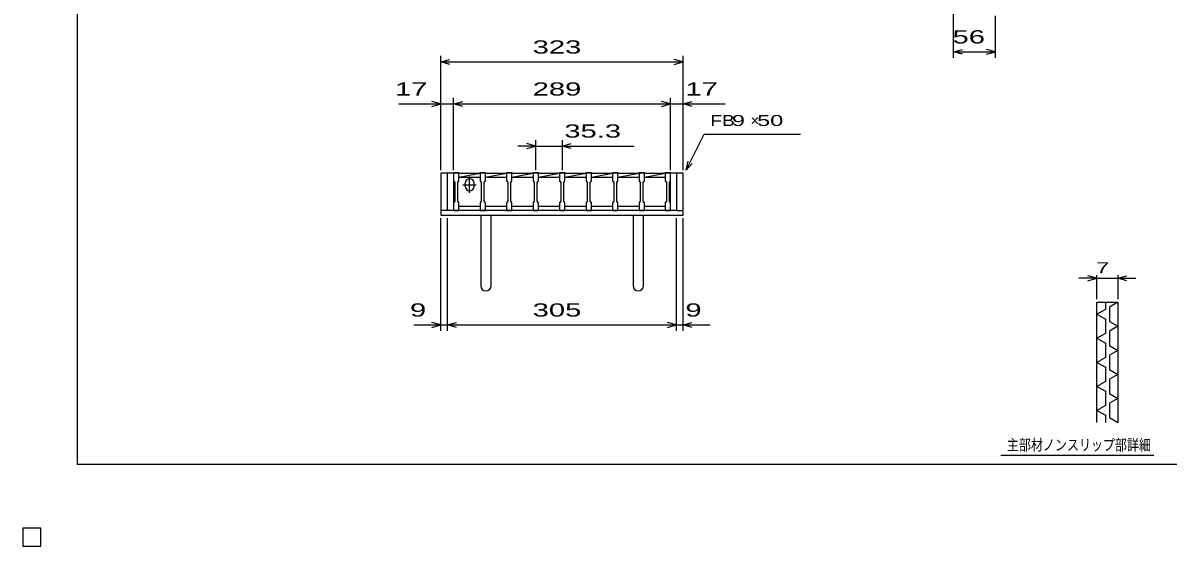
# Model space of a CAD drawing. Units: millimetres, scale not verified. Extents: x -1456 to 1385, y -1026 to 843.
# Drawn here: x -1456 to 70, y -1026 to -329 of the extents above; entities that cross this region are included whole.
import ezdxf
from ezdxf.enums import TextEntityAlignment as Align

# ---------------------------------------------------------------- set-up
doc = ezdxf.new("R2010")
doc.units = ezdxf.units.MM
doc.header["$LTSCALE"] = 8
for name, color, linetype, lineweight in [('0_2', 150, 'Continuous', 25), ('16', 3, 'Continuous', 25), ('19', 6, 'Continuous', 25), ('22', 4, 'Continuous', 25), ('24', 2, 'Continuous', 25), ('32', 4, 'Continuous', 25)]:
    doc.layers.add(name, color=color, linetype=linetype, lineweight=lineweight)
doc.styles.add('ベクトル', font='')
doc.styles.get('ベクトル').set_extended_font_data('ベクトル')

msp = doc.modelspace()

# ---------------------------------------------------------------- linework, layer by layer
at = {"layer": '0_2'}
for p, q in [((-1383.2, -917.2), (-1383.2, 842.8)), ((1384.8, -917.2), (-1383.2, -917.2)), ((-1432, -1002), (-1456, -1002)), ((-1456, -1002), (-1456, -1026)), ((-1432, -1002), (-1456, -1002)), ((-1456, -1002), (-1456, -1026)), ((-1432, -1002), (-1456, -1002)), ((-1456, -1002), (-1456, -1026)), ((-1432, -1002), (-1456, -1002)), ((-1456, -1002), (-1456, -1026)), ((-1432, -1002), (-1456, -1002)), ((-1456, -1002), (-1456, -1026)), ((-1432, -1026), (-1432, -1002)), ((-1432, -1026), (-1432, -1002)), ((-1432, -1026), (-1432, -1002)), ((-1432, -1026), (-1432, -1002)), ((-1432, -1026), (-1432, -1002)), ((-1456, -1026), (-1432, -1026)), ((-1456, -1026), (-1432, -1026)), ((-1456, -1026), (-1432, -1026)), ((-1456, -1026), (-1432, -1026)), ((-1456, -1026), (-1432, -1026))]:
    msp.add_line(p, q, dxfattribs=at)
at = {"layer": '16'}
for p, q in [((-882, -529), (-882, -528.3)), ((-882, -528.3), (-875, -528.3)), ((-875, -529), (-882, -529)), ((-882, -529), (-882, -539.5)), ((-882, -529), (-882, -573)), ((-875, -528.3), (-875, -529)), ((-875, -529), (-846.7, -529)), ((-875, -539.5), (-875, -529)), ((-875, -534.5), (-846.7, -529)), ((-860.85, -555.5), (-860.85, -533.5)), ((-846.7, -529), (-846.7, -528.3)), ((-846.7, -528.3), (-839.7, -528.3)), ((-839.7, -529), (-846.7, -529)), ((-846.7, -529), (-846.7, -539.5)), ((-839.7, -528.3), (-839.7, -529)), ((-839.7, -529), (-811.4, -529)), ((-839.7, -539.5), (-839.7, -529)), ((-839.7, -534.5), (-811.4, -529)), ((-811.4, -529), (-811.4, -528.3)), ((-811.4, -528.3), (-804.4, -528.3)), ((-804.4, -529), (-811.4, -529)), ((-811.4, -529), (-811.4, -539.5)), ((-804.4, -528.3), (-804.4, -529)), ((-804.4, -529), (-776.1, -529)), ((-804.4, -539.5), (-804.4, -529)), ((-804.4, -534.5), (-776.1, -529)), ((-776.1, -529), (-776.1, -528.3)), ((-776.1, -528.3), (-769.1, -528.3)), ((-769.1, -529), (-776.1, -529)), ((-776.1, -529), (-776.1, -539.5)), ((-769.1, -528.3), (-769.1, -529)), ((-769.1, -529), (-740.8, -529)), ((-769.1, -539.5), (-769.1, -529)), ((-769.1, -534.5), (-740.8, -529)), ((-740.8, -529), (-740.8, -528.3)), ((-740.8, -528.3), (-733.8, -528.3)), ((-733.8, -529), (-740.8, -529)), ((-740.8, -529), (-740.8, -539.5)), ((-733.8, -528.3), (-733.8, -529)), ((-733.8, -529), (-705.5, -529)), ((-733.8, -539.5), (-733.8, -529)), ((-733.8, -534.5), (-705.5, -529)), ((-705.5, -529), (-705.5, -528.3)), ((-705.5, -528.3), (-698.5, -528.3)), ((-698.5, -529), (-705.5, -529)), ((-705.5, -529), (-705.5, -539.5)), ((-698.5, -528.3), (-698.5, -529)), ((-698.5, -529), (-670.2, -529)), ((-698.5, -539.5), (-698.5, -529)), ((-698.5, -534.5), (-670.2, -529)), ((-670.2, -529), (-670.2, -528.3)), ((-670.2, -528.3), (-663.2, -528.3)), ((-663.2, -529), (-670.2, -529)), ((-670.2, -529), (-670.2, -539.5)), ((-663.2, -528.3), (-663.2, -529)), ((-663.2, -529), (-634.9, -529)), ((-663.2, -539.5), (-663.2, -529)), ((-663.2, -534.5), (-634.9, -529)), ((-634.9, -529), (-634.9, -528.3)), ((-634.9, -528.3), (-627.9, -528.3)), ((-627.9, -529), (-634.9, -529)), ((-634.9, -529), (-634.9, -539.5)), ((-627.9, -528.3), (-627.9, -529)), ((-627.9, -529), (-600, -529)), ((-627.9, -539.5), (-627.9, -529)), ((-627.9, -534.5), (-600, -529.078)), ((-600, -529), (-600, -528.3)), ((-600, -528.3), (-593, -528.3)), ((-593, -529), (-600, -529)), ((-600, -529), (-600, -539.5)), ((-593, -528.3), (-593, -529)), ((-593, -539.5), (-593, -529)), ((-593, -573), (-593, -529)), ((-882, -539.5), (-880.5, -541.5)), ((-880.5, -541.5), (-880.5, -566.5)), ((-876.5, -541.5), (-875, -539.5)), ((-876.5, -566.5), (-876.5, -541.5)), ((-875, -534.5), (-846.7, -534.5)), ((-869.85, -544.5), (-851.85, -544.5)), ((-866.85, -546.5), (-866.85, -542.5)), ((-854.85, -546.5), (-854.85, -542.5)), ((-846.7, -539.5), (-845.2, -541.5)), ((-845.2, -541.5), (-845.2, -566.5)), ((-841.2, -541.5), (-839.7, -539.5)), ((-841.2, -566.5), (-841.2, -541.5)), ((-839.7, -534.5), (-811.4, -534.5)), ((-811.4, -539.5), (-809.9, -541.5)), ((-809.9, -541.5), (-809.9, -566.5)), ((-805.9, -541.5), (-804.4, -539.5)), ((-805.9, -566.5), (-805.9, -541.5)), ((-804.4, -534.5), (-776.1, -534.5)), ((-776.1, -539.5), (-774.6, -541.5)), ((-774.6, -541.5), (-774.6, -566.5)), ((-770.6, -541.5), (-769.1, -539.5)), ((-770.6, -566.5), (-770.6, -541.5)), ((-769.1, -534.5), (-740.8, -534.5)), ((-740.8, -539.5), (-739.3, -541.5)), ((-739.3, -541.5), (-739.3, -566.5)), ((-735.3, -541.5), (-733.8, -539.5)), ((-735.3, -566.5), (-735.3, -541.5)), ((-733.8, -534.5), (-705.5, -534.5)), ((-705.5, -539.5), (-704, -541.5)), ((-704, -541.5), (-704, -566.5)), ((-700, -541.5), (-698.5, -539.5)), ((-700, -566.5), (-700, -541.5)), ((-698.5, -534.5), (-670.2, -534.5)), ((-670.2, -539.5), (-668.7, -541.5)), ((-668.7, -541.5), (-668.7, -566.5)), ((-664.7, -541.5), (-663.2, -539.5)), ((-664.7, -566.5), (-664.7, -541.5)), ((-663.2, -534.5), (-634.9, -534.5)), ((-634.9, -539.5), (-633.4, -541.5)), ((-633.4, -541.5), (-633.4, -566.5)), ((-629.4, -541.5), (-627.9, -539.5)), ((-629.4, -566.5), (-629.4, -541.5)), ((-627.9, -534.5), (-600, -534.5)), ((-600, -539.5), (-598.5, -541.5)), ((-598.5, -541.5), (-598.5, -566.5)), ((-594.5, -541.5), (-593, -539.5)), ((-594.5, -566.5), (-594.5, -541.5)), ((-880.5, -566.5), (-882, -568.5)), ((-882, -568.5), (-882, -579)), ((-882, -579), (-875, -579)), ((-875, -568.5), (-876.5, -566.5)), ((-875, -579), (-875, -568.5)), ((-875, -573), (-846.7, -573)), ((-845.2, -566.5), (-846.7, -568.5)), ((-846.7, -568.5), (-846.7, -579)), ((-846.7, -579), (-839.7, -579)), ((-839.7, -568.5), (-841.2, -566.5)), ((-839.7, -579), (-839.7, -568.5)), ((-839.7, -573), (-811.4, -573)), ((-809.9, -566.5), (-811.4, -568.5)), ((-811.4, -568.5), (-811.4, -579)), ((-811.4, -579), (-804.4, -579)), ((-804.4, -568.5), (-805.9, -566.5)), ((-804.4, -579), (-804.4, -568.5)), ((-804.4, -573), (-776.1, -573)), ((-774.6, -566.5), (-776.1, -568.5)), ((-776.1, -568.5), (-776.1, -579)), ((-776.1, -579), (-769.1, -579)), ((-769.1, -568.5), (-770.6, -566.5)), ((-769.1, -579), (-769.1, -568.5)), ((-769.1, -573), (-740.8, -573)), ((-739.3, -566.5), (-740.8, -568.5)), ((-740.8, -568.5), (-740.8, -579)), ((-740.8, -579), (-733.8, -579)), ((-733.8, -568.5), (-735.3, -566.5)), ((-733.8, -579), (-733.8, -568.5)), ((-733.8, -573), (-705.5, -573)), ((-704, -566.5), (-705.5, -568.5)), ((-705.5, -568.5), (-705.5, -579)), ((-705.5, -579), (-698.5, -579)), ((-698.5, -568.5), (-700, -566.5)), ((-698.5, -579), (-698.5, -568.5)), ((-698.5, -573), (-670.2, -573)), ((-668.7, -566.5), (-670.2, -568.5)), ((-670.2, -568.5), (-670.2, -579)), ((-670.2, -579), (-663.2, -579)), ((-663.2, -568.5), (-664.7, -566.5)), ((-663.2, -579), (-663.2, -568.5)), ((-663.2, -573), (-634.9, -573)), ((-633.4, -566.5), (-634.9, -568.5)), ((-634.9, -568.5), (-634.9, -579)), ((-634.9, -579), (-627.9, -579)), ((-627.9, -568.5), (-629.4, -566.5)), ((-627.9, -579), (-627.9, -568.5)), ((-627.9, -573), (-600, -573)), ((-598.5, -566.5), (-600, -568.5)), ((-600, -568.5), (-600, -579)), ((-600, -579), (-593, -579)), ((-593, -568.5), (-594.5, -566.5)), ((-593, -579), (-593, -568.5)), ((-1432, -1002), (-1456, -1002)), ((-1456, -1002), (-1456, -1026)), ((-1432, -1002), (-1456, -1002)), ((-1456, -1002), (-1456, -1026)), ((-1432, -1002), (-1456, -1002)), ((-1456, -1002), (-1456, -1026)), ((-1432, -1002), (-1456, -1002)), ((-1456, -1002), (-1456, -1026)), ((-1432, -1002), (-1456, -1002)), ((-1456, -1002), (-1456, -1026)), ((-1432, -1026), (-1432, -1002)), ((-1432, -1026), (-1432, -1002)), ((-1432, -1026), (-1432, -1002)), ((-1432, -1026), (-1432, -1002)), ((-1432, -1026), (-1432, -1002)), ((-1456, -1026), (-1432, -1026)), ((-1456, -1026), (-1432, -1026)), ((-1456, -1026), (-1432, -1026)), ((-1456, -1026), (-1432, -1026)), ((-1456, -1026), (-1432, -1026))]:
    msp.add_line(p, q, dxfattribs=at)
for centre, start, end in [((-860.85, -542.5), 0, 180), ((-860.85, -546.5), 180, 0)]:
    msp.add_arc(centre, 6, start, end, dxfattribs=at)
at = {"layer": '19'}
for p, q in [((-882, -529), (-899, -529)), ((-899, -529), (-899, -585)), ((-890, -579), (-890, -529)), ((-576, -529), (-593, -529)), ((-585, -529), (-585, -579)), ((-576, -585), (-576, -529)), ((-890, -579), (-899, -579)), ((-585, -579), (-890, -579)), ((-585, -579), (-576, -579)), ((-899, -585), (-576, -585)), ((-846, -585), (-846, -679)), ((-832, -679), (-832, -585)), ((-643, -585), (-643, -679)), ((-629, -679), (-629, -585))]:
    msp.add_line(p, q, dxfattribs=at)
for centre in [(-839, -679), (-636, -679)]:
    msp.add_arc(centre, 7, 180, 0, dxfattribs=at)
at = {"layer": '22'}
for p, q in [((-216, -375.5), (-216, -191.5)), ((-160, -375.5), (-160, -319.5)), ((-216, -367.5), (-204, -364.3)), ((-160, -367.5), (-172, -364.3)), ((-899, -525), (-899, -373)), ((-899, -381), (-887, -377.8)), ((-887, -384.2), (-899, -381)), ((-899, -381), (-576, -381)), ((-576, -381), (-588, -377.8)), ((-588, -384.2), (-576, -381)), ((-576, -525), (-576, -373)), ((-204, -370.7), (-216, -367.5)), ((-216, -367.5), (-160, -367.5)), ((-172, -370.7), (-160, -367.5)), ((-955, -437), (-899, -437)), ((-899, -437), (-911, -433.8)), ((-911, -440.2), (-899, -437)), ((-899, -525), (-899, -429)), ((-899, -437), (-882, -437)), ((-882, -525), (-882, -429)), ((-882, -437), (-870, -433.8)), ((-870, -440.2), (-882, -437)), ((-882, -437), (-593, -437)), ((-593, -437), (-605, -433.8)), ((-605, -440.2), (-593, -437)), ((-593, -525), (-593, -429)), ((-593, -437), (-576, -437)), ((-576, -525), (-576, -429)), ((-576, -437), (-564, -433.8)), ((-564, -440.2), (-576, -437)), ((-576, -437), (-520, -437)), ((-772.6, -525), (-772.6, -485)), ((-737.3, -485), (-737.3, -525)), ((-572, -525), (-548, -477)), ((-548, -477), (-420, -477)), ((-772.6, -493), (-796.6, -493)), ((-772.6, -493), (-784.6, -489.8)), ((-784.6, -496.2), (-772.6, -493)), ((-772.6, -493), (-737.3, -493)), ((-737.3, -493), (-725.3, -489.8)), ((-725.3, -496.2), (-737.3, -493)), ((-737.3, -493), (-641.3, -493)), ((-572, -525), (-569.6, -513.32)), ((-572, -525), (-564, -516.2)), ((-899, -739.4), (-899, -589)), ((-890, -739.4), (-890, -589)), ((-585, -739.4), (-585, -589)), ((-576, -739.4), (-576, -589)), ((-935, -731.4), (-899, -731.4)), ((-899, -731.4), (-911, -728.2)), ((-911, -734.6), (-899, -731.4)), ((-899, -731.4), (-890, -731.4)), ((-890, -731.4), (-878, -728.2)), ((-878, -734.6), (-890, -731.4)), ((-890, -731.4), (-585, -731.4)), ((-585, -731.4), (-597, -728.2)), ((-597, -734.6), (-585, -731.4)), ((-585, -731.4), (-576, -731.4)), ((-576, -731.4), (-564, -728.2)), ((-564, -734.6), (-576, -731.4)), ((-576, -731.4), (-540, -731.4))]:
    msp.add_line(p, q, dxfattribs=at)
at = {"layer": '22', "color": 2}
for p, q in [((-1432, -1002), (-1456, -1002)), ((-1456, -1002), (-1456, -1026)), ((-1432, -1002), (-1456, -1002)), ((-1456, -1002), (-1456, -1026)), ((-1432, -1002), (-1456, -1002)), ((-1456, -1002), (-1456, -1026)), ((-1432, -1026), (-1432, -1002)), ((-1432, -1026), (-1432, -1002)), ((-1432, -1026), (-1432, -1002)), ((-1456, -1026), (-1432, -1026)), ((-1456, -1026), (-1432, -1026)), ((-1456, -1026), (-1432, -1026))]:
    msp.add_line(p, q, dxfattribs=at)
at = {"layer": '24', "color": 4}
for p, q in [((-1432, -1002), (-1456, -1002)), ((-1456, -1002), (-1456, -1026)), ((-1432, -1002), (-1456, -1002)), ((-1456, -1002), (-1456, -1026)), ((-1432, -1002), (-1456, -1002)), ((-1456, -1002), (-1456, -1026)), ((-1432, -1026), (-1432, -1002)), ((-1432, -1026), (-1432, -1002)), ((-1432, -1026), (-1432, -1002)), ((-1456, -1026), (-1432, -1026)), ((-1456, -1026), (-1432, -1026)), ((-1456, -1026), (-1432, -1026))]:
    msp.add_line(p, q, dxfattribs=at)
at = {"layer": '32'}
for p, q in [((-24.8, -669.2), (-48.8, -669.2)), ((-24.8, -669.2), (-36.8, -666)), ((-36.8, -672.4), (-24.8, -669.2)), ((-24.8, -697.2), (-24.8, -665.2)), ((-24.8, -669.2), (3.2, -669.2)), ((3.2, -665.2), (3.2, -697.2)), ((3.2, -669.2), (15.2, -666)), ((15.2, -672.4), (3.2, -669.2)), ((3.2, -669.2), (27.2, -669.2)), ((-24.8, -701.2), (3.2, -701.2)), ((-24.8, -861.2), (-24.8, -701.2)), ((-13.6, -701.2), (-13.6, -710.8)), ((3.2, -701.2), (-8, -707.6)), ((3.2, -701.2), (3.2, -861.2)), ((-13.6, -710.8), (-24.8, -717.2)), ((-24.8, -717.2), (-13.6, -723.6)), ((-8, -707.6), (-8, -726.8)), ((-13.6, -723.6), (-13.6, -742.8)), ((-8, -726.8), (3.2, -733.2)), ((-13.6, -742.8), (-24.8, -749.2)), ((3.2, -733.2), (-8, -739.6)), ((-8, -739.6), (-8, -758.8)), ((-24.8, -749.2), (-13.6, -755.6)), ((-13.6, -755.6), (-13.6, -774.8)), ((-8, -758.8), (3.2, -765.2)), ((-13.6, -774.8), (-24.8, -781.2)), ((3.2, -765.2), (-8, -771.6)), ((-8, -771.6), (-8, -790.8)), ((-24.8, -781.2), (-13.6, -787.6)), ((-13.6, -787.6), (-13.6, -806.8)), ((-8, -790.8), (3.2, -797.2)), ((-13.6, -806.8), (-24.8, -813.2)), ((3.2, -797.2), (-8, -803.6)), ((-8, -803.6), (-8, -822.8)), ((-24.8, -813.2), (-13.6, -819.6)), ((-13.6, -819.6), (-13.6, -838.8)), ((-8, -822.8), (3.2, -829.2)), ((-13.6, -838.8), (-24.8, -845.2)), ((3.2, -829.2), (-8, -835.6)), ((-8, -835.6), (-8, -854.8)), ((-24.8, -845.2), (-13.6, -851.6)), ((-13.6, -851.6), (-13.6, -861.2)), ((-8, -854.8), (3.2, -861.2)), ((51.2, -905.2), (-152.8, -905.2)), ((-1432, -1002), (-1456, -1002)), ((-1456, -1002), (-1456, -1026)), ((-1432, -1002), (-1456, -1002)), ((-1456, -1002), (-1456, -1026)), ((-1432, -1002), (-1456, -1002)), ((-1456, -1002), (-1456, -1026)), ((-1432, -1002), (-1456, -1002)), ((-1456, -1002), (-1456, -1026)), ((-1432, -1002), (-1456, -1002)), ((-1456, -1002), (-1456, -1026)), ((-1432, -1026), (-1432, -1002)), ((-1432, -1026), (-1432, -1002)), ((-1432, -1026), (-1432, -1002)), ((-1432, -1026), (-1432, -1002)), ((-1432, -1026), (-1432, -1002)), ((-1456, -1026), (-1432, -1026)), ((-1456, -1026), (-1432, -1026)), ((-1456, -1026), (-1432, -1026)), ((-1456, -1026), (-1432, -1026)), ((-1456, -1026), (-1432, -1026))]:
    msp.add_line(p, q, dxfattribs=at)

# ---------------------------------------------------------------- texts
at = {"layer": '22', "color": 2, "style": 'ベクトル'}
for s, height, width, p in [(' 56 ', 17.6, 1.65, (-228, -347.5)), (' 323 ', 17.6, 1.65, (-787.5, -361)), (' 17 ', 17.6, 1.65, (-971, -417)), (' 289 ', 17.6, 1.65, (-787.5, -417)), (' 17 ', 17.6, 1.65, (-584, -417)), ('FB', 14.66, 1.3, (-540, -459)), (' 9 ', 14.66, 1.6, (-520, -459)), (' 50 ', 14.66, 1.6, (-486.4, -459)), (' 35.3 ', 17.6, 1.65, (-745.3, -473)), (' 9 ', 17.6, 1.65, (-951, -711.4)), (' 305 ', 17.6, 1.65, (-787.5, -711.4)), (' 9 ', 17.6, 1.65, (-584, -711.4))]:
    msp.add_text(s, height=height, dxfattribs=dict(at, width=width)).set_placement(p, align=Align.MIDDLE_LEFT)
msp.add_text('×', height=14.66, dxfattribs=at).set_placement((-486.4, -459), align=Align.MIDDLE_LEFT)
at = {"layer": '32', "color": 2, "style": 'ベクトル'}
for s, width, p in [(' 7 ', 1.6, (-34.8, -655.2)), ('主部材ノンスリップ部詳細', 0.8, (-144.8, -891.2))]:
    msp.add_text(s, height=14.66, dxfattribs=dict(at, width=width)).set_placement(p, align=Align.MIDDLE_LEFT)

doc.saveas('drawing.dxf')
